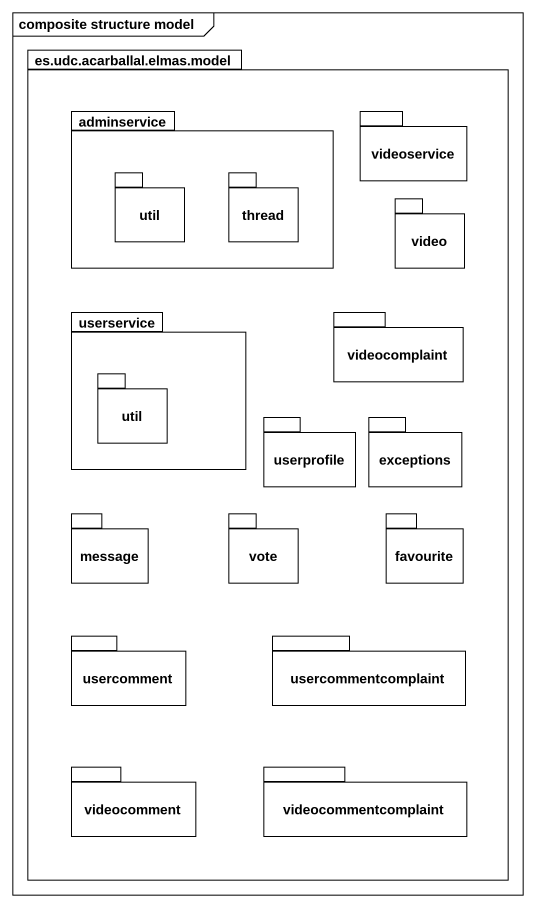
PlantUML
@startuml
mainframe composite structure model
package "es.udc.acarballal.elmas.model" as es_udc_acarballal_elmas {
  package adminservice {
    package util {
    }
    package thread {
    }
  }
  package videoservice {
  }
  package video {
  }
  package userservice {
    package "util" as util_2 {
    }
  }
  package videocomplaint {
  }
  package userprofile {
  }
  package exceptions {
  }
  package message {
  }
  package vote {
  }
  package favourite {
  }
  package usercomment {
  }
  package usercommentcomplaint {
  }
  package videocomment {
  }
  package videocommentcomplaint {
  }
}
@enduml
